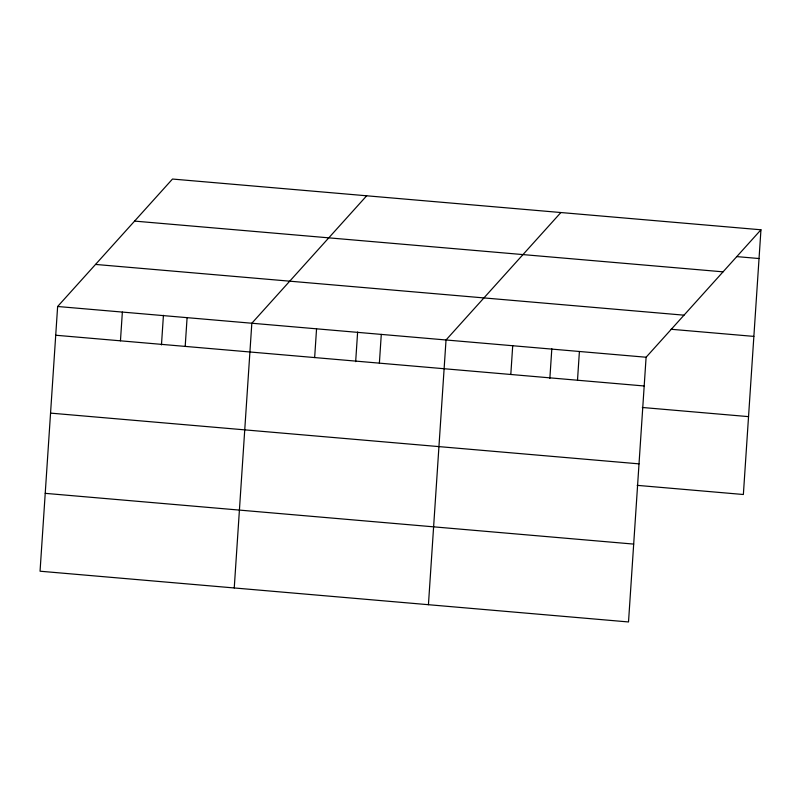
<?xml version="1.0" encoding="UTF-8"?>
<svg xmlns="http://www.w3.org/2000/svg" width="801" height="801" viewBox="0 0 801 801"><rect width="100%" height="100%" fill="white"/><g stroke="black" fill="none" stroke-linecap="round" stroke-linejoin="round"><path stroke-width="1.2" d="M57.632 306.493L40.05 571.213L628.515 621.956L646.097 357.236L760.95 229.787L172.485 179.044L57.632 306.493L646.097 357.236M120.45 340.825L122.363 312.08M161.462 344.911L163.434 315.284M185.191 346.402L187.094 317.657M234.242 587.964L251.824 323.244L366.678 195.784M314.653 357.566L316.555 328.821M355.664 361.651L357.626 332.025M379.384 363.153L381.286 334.407M428.435 604.705L446.027 339.984L560.87 212.535M510.808 374.478L512.71 345.732M549.856 378.402L551.819 348.775M577.501 380.235L579.403 351.489M760.95 229.787L743.368 494.507L637.155 485.346M736.81 256.61L759.038 258.533M134.578 221.096L723.053 271.839M95.529 264.43L684.004 315.173M671.118 329.271L753.871 336.4M55.72 335.239L644.194 385.982M642.322 407.479L748.534 416.63M50.553 413.116L639.018 463.859M45.226 493.346L633.691 544.089"/></g></svg>
